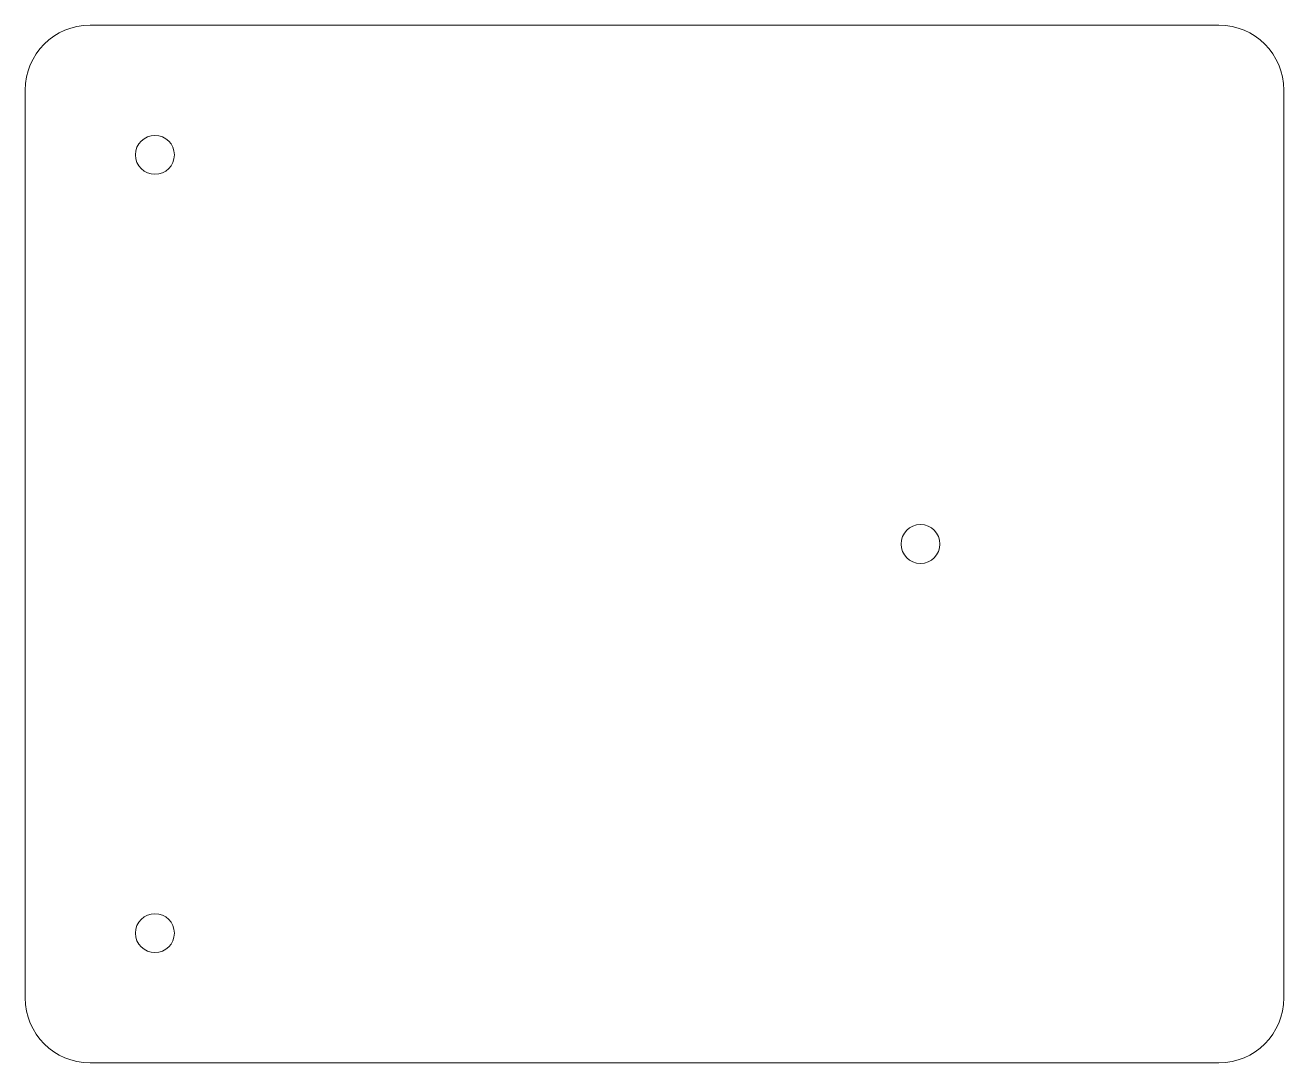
# Model space of a CAD drawing. Header units: millimetres. Extents: x 0 to 97, y 0 to 80.
import ezdxf

# ---------------------------------------------------------------- set-up
doc = ezdxf.new("R2010")
doc.units = ezdxf.units.MM
doc.layers.get('0').update_dxf_attribs({"linetype": 'CONTINUOUS', "lineweight": 0})

msp = doc.modelspace()

# ---------------------------------------------------------------- linework, layer by layer
for p, q in [((92, 80), (5, 80)), ((0, 75), (0, 5)), ((97, 5), (97, 75)), ((97, 5), (97, 5)), ((5, 0), (92, 0))]:
    msp.add_line(p, q)
for centre in [(10, 70), (69, 40), (10, 10)]:
    msp.add_circle(centre, 1.5)
for centre, start, end in [((5, 75), 90, 180), ((92, 75), 0, 90), ((5, 5), 180, 270), ((92, 5), 270, 360)]:
    msp.add_arc(centre, 5, start, end)

doc.saveas('drawing.dxf')
